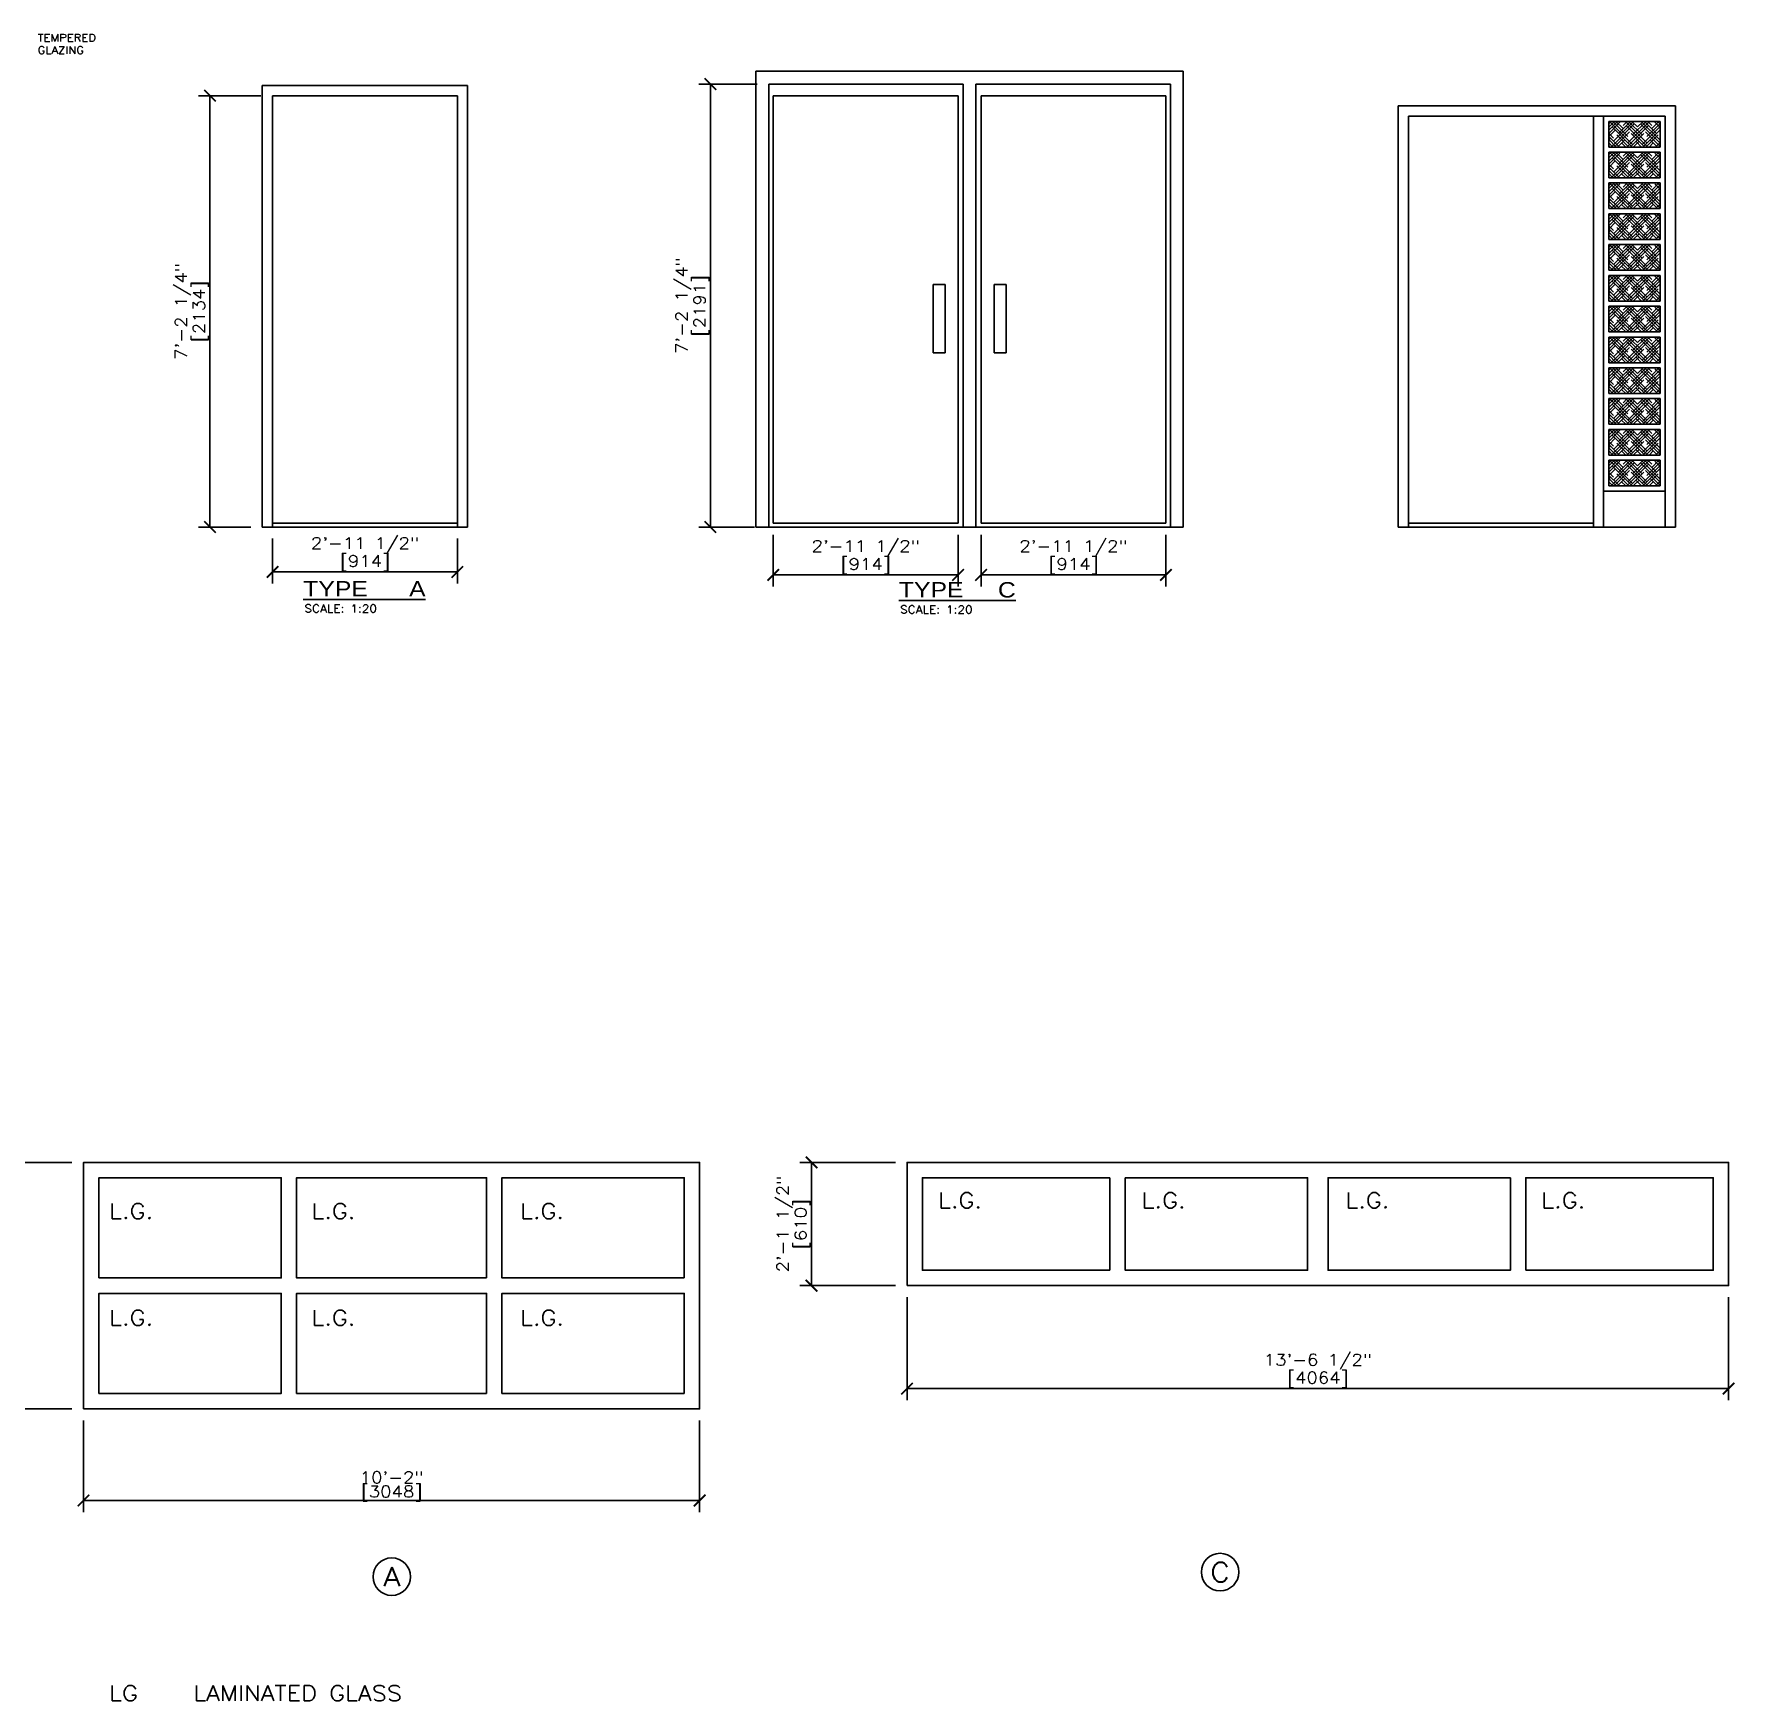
# Model space of a CAD drawing. Header units: millimetres. Extents: x -1251 to 34290, y -9433 to 3630.
# Drawn here: x 6420 to 14834, y -8705 to -459 of the extents above; entities that cross this region are included whole.
import ezdxf
from ezdxf.enums import TextEntityAlignment as Align

# ---------------------------------------------------------------- set-up
doc = ezdxf.new("R2010")
doc.units = ezdxf.units.MM
for name, color, linetype in [('Arch_Detail_Annot', 4, 'Continuous'), ('Arch_Detail_Door', 140, 'Continuous'), ('Arch_Detail_Text', 2, 'Continuous'), ('Arch_Detail_Window', 140, 'Continuous')]:
    doc.layers.add(name, color=color, linetype=linetype)
doc.styles.add('ROMANS-115', font='romans.shx', dxfattribs={"width": 1.15})
doc.styles.add('ROMANS-80', font='romans.shx', dxfattribs={"width": 0.8})
doc.styles.add('SANS-115', font='sanss___.ttf', dxfattribs={"width": 1.15})
doc.dimstyles.new('ROMANS-24', dxfattribs={"dimtxt": 2.25, "dimasz": 2.25, "dimexe": 2.25, "dimexo": 2.25, "dimgap": 0.03125, "dimtad": 1, "dimdec": 6, "dimlfac": -192, "dimzin": 1, "dimdsep": 46, "dimlunit": 4, "dimtxsty": 'ROMANS-115', "dimblk": 'ARCHTICK', "dimcen": 2.25, "dimclrd": 256, "dimclre": 256, "dimclrt": 256, "dimadec": 0, "dimazin": 0, "dimtfac": 1, "dimtdec": 6, "dimtofl": 0, "dimtmove": 2, "dimatfit": 0, "dimfxl": 1, "dimfrac": 2, "dimtolj": 1, "dimtzin": 0, "dimarcsym": 0})

# ---------------------------------------------------------------- blocks, each defined once
blk = doc.blocks.new('_ArchTick')
at = {"color": 0, "linetype": 'ByBlock', "const_width": 0.15}
blk.add_lwpolyline([(-0.5, -0.5), (0.5, 0.5)], dxfattribs=at)
blk = doc.blocks.new('*D7')
at = {"layer": 'Arch_Detail_Text', "lineweight": -2}
for p, q in [((10738.6, -6707.4), (10738.6, -7216.7)), ((14802.6, -6707.4), (14802.6, -7216.7)), ((10738.6, -7159.5), (14802.6, -7159.5))]:
    blk.add_line(p, q, dxfattribs=at)
at = {"layer": 'Defpoints', "color": 0}
for p in [(10738.6, -6650.2), (14802.6, -6650.2), (14802.6, -7159.5)]:
    blk.add_point(p, dxfattribs=at)
at = {"layer": 'Arch_Detail_Text', "lineweight": -2, "xscale": 57.15, "yscale": 57.15, "zscale": 57.15, "rotation": 180}
blk.add_blockref('_ArchTick', (10738.6, -7159.5), dxfattribs=at)
at = {"layer": 'Arch_Detail_Text', "lineweight": -2, "xscale": 57.15, "yscale": 57.15, "zscale": 57.15}
blk.add_blockref('_ArchTick', (14802.6, -7159.5), dxfattribs=at)
at = {"layer": 'Arch_Detail_Text', "char_height": 57.15, "attachment_point": 5, "style": 'ROMANS-115'}
for s, insert in [('\\A1;13\'-6 1/2"', (12770.6, -7026.5)), ('\\A1;[4064]', (12770.6, -7115.2))]:
    blk.add_mtext(s, dxfattribs=dict(at, insert=insert))
blk = doc.blocks.new('*D8')
at = {"layer": 'Arch_Detail_Text', "lineweight": -2}
for p, q in [((6664.7, -7317), (6664.7, -7769.9)), ((9712.7, -7317), (9712.7, -7769.9)), ((6664.7, -7712.8), (9712.7, -7712.8))]:
    blk.add_line(p, q, dxfattribs=at)
at = {"layer": 'Defpoints', "color": 0}
for p in [(6664.7, -7259.8), (9712.7, -7259.8), (9712.7, -7712.8)]:
    blk.add_point(p, dxfattribs=at)
at = {"layer": 'Arch_Detail_Text', "lineweight": -2, "xscale": 57.15, "yscale": 57.15, "zscale": 57.15, "rotation": 180}
blk.add_blockref('_ArchTick', (6664.7, -7712.8), dxfattribs=at)
at = {"layer": 'Arch_Detail_Text', "lineweight": -2, "xscale": 57.15, "yscale": 57.15, "zscale": 57.15}
blk.add_blockref('_ArchTick', (9712.7, -7712.8), dxfattribs=at)
at = {"layer": 'Arch_Detail_Text', "char_height": 57.15, "attachment_point": 5, "style": 'ROMANS-115'}
for s, insert in [('\\A1;10\'-2"', (8188.7, -7598.8)), ('\\A1;[3048]', (8188.7, -7678))]:
    blk.add_mtext(s, dxfattribs=dict(at, insert=insert))
blk = doc.blocks.new('*D9')
at = {"layer": 'Arch_Detail_Text', "lineweight": -2}
for p, q in [((6607.6, -6040.6), (6135.1, -6040.6)), ((6192.2, -6040.6), (6192.2, -7259.8)), ((6607.6, -7259.8), (6135.1, -7259.8))]:
    blk.add_line(p, q, dxfattribs=at)
at = {"layer": 'Defpoints', "color": 0}
for p in [(6664.7, -6040.6), (6192.2, -7259.8), (6664.7, -7259.8)]:
    blk.add_point(p, dxfattribs=at)
at = {"layer": 'Arch_Detail_Text', "lineweight": -2, "xscale": 57.15, "yscale": 57.15, "zscale": 57.15}
for p, rotation in [((6192.2, -6040.6), 90), ((6192.2, -7259.8), 270)]:
    blk.add_blockref('_ArchTick', p, dxfattribs=dict(at, rotation=rotation))
at = {"layer": 'Arch_Detail_Text', "char_height": 57.15, "attachment_point": 5, "rotation": 90, "style": 'ROMANS-115'}
for s, insert in [('\\A1;4\'-0 1/4"', (6059.2, -6650.2)), ('\\A1;[1219]', (6147.9, -6650.2))]:
    blk.add_mtext(s, dxfattribs=dict(at, insert=insert))
blk = doc.blocks.new('*D10')
at = {"layer": 'Arch_Detail_Text', "lineweight": -2}
for p, q in [((10681.4, -6040.6), (10209, -6040.6)), ((10266.1, -6040.6), (10266.1, -6650.2)), ((10681.4, -6650.2), (10209, -6650.2))]:
    blk.add_line(p, q, dxfattribs=at)
at = {"layer": 'Defpoints', "color": 0}
for p in [(10738.6, -6040.6), (10266.1, -6650.2), (10738.6, -6650.2)]:
    blk.add_point(p, dxfattribs=at)
at = {"layer": 'Arch_Detail_Text', "lineweight": -2, "xscale": 57.15, "yscale": 57.15, "zscale": 57.15}
for p, rotation in [((10266.1, -6040.6), 90), ((10266.1, -6650.2), 270)]:
    blk.add_blockref('_ArchTick', p, dxfattribs=dict(at, rotation=rotation))
at = {"layer": 'Arch_Detail_Text', "char_height": 57.15, "attachment_point": 5, "rotation": 90, "style": 'ROMANS-115'}
for s, insert in [('\\A1;2\'-1 1/2"', (10133.1, -6345.4)), ('\\A1;[610]', (10221.8, -6345.4))]:
    blk.add_mtext(s, dxfattribs=dict(at, insert=insert))
blk = doc.blocks.new('Window')
blk.add_circle((0.4356, 0.3589), 0.0609)
at = {"style": 'ROMANS-80', "width": 1.15}
blk.add_attdef('WINDOW', text='', height=0.0625, dxfattribs=at).set_placement((0.4356, 0.3589), align=Align.MIDDLE)
blk = doc.blocks.new('*D21')
at = {"layer": 'Arch_Detail_Text', "lineweight": -2}
for p, q in [((7542.7, -763.9), (7232.8, -763.9)), ((7290, -763.9), (7290, -2897.5)), ((7491.9, -2897.5), (7232.8, -2897.5))]:
    blk.add_line(p, q, dxfattribs=at)
at = {"layer": 'Defpoints', "color": 0}
for p in [(7599.8, -763.9), (7290, -2897.5), (7549, -2897.5)]:
    blk.add_point(p, dxfattribs=at)
at = {"layer": 'Arch_Detail_Text', "lineweight": -2, "xscale": 57.15, "yscale": 57.15, "zscale": 57.15}
for p, rotation in [((7290, -763.9), 90), ((7290, -2897.5), 270)]:
    blk.add_blockref('_ArchTick', p, dxfattribs=dict(at, rotation=rotation))
at = {"layer": 'Arch_Detail_Text', "char_height": 57.15, "attachment_point": 5, "rotation": 90, "style": 'ROMANS-115'}
for s, insert in [('\\A1;7\'-2 1/4"', (7157, -1830.7)), ('\\A1;[2134]', (7245.6, -1830.7))]:
    blk.add_mtext(s, dxfattribs=dict(at, insert=insert))
blk = doc.blocks.new('*D22')
at = {"layer": 'Arch_Detail_Text', "lineweight": -2}
for p, q in [((7599.8, -2954.7), (7599.8, -3177)), ((8514.2, -2954.7), (8514.2, -3177)), ((7599.8, -3119.8), (8514.2, -3119.8))]:
    blk.add_line(p, q, dxfattribs=at)
at = {"layer": 'Defpoints', "color": 0}
for p in [(7599.8, -2897.5), (8514.2, -2897.5), (8514.2, -3119.8)]:
    blk.add_point(p, dxfattribs=at)
at = {"layer": 'Arch_Detail_Text', "lineweight": -2, "xscale": 57.15, "yscale": 57.15, "zscale": 57.15, "rotation": 180}
blk.add_blockref('_ArchTick', (7599.8, -3119.8), dxfattribs=at)
at = {"layer": 'Arch_Detail_Text', "lineweight": -2, "xscale": 57.15, "yscale": 57.15, "zscale": 57.15}
blk.add_blockref('_ArchTick', (8514.2, -3119.8), dxfattribs=at)
at = {"layer": 'Arch_Detail_Text', "char_height": 57.15, "attachment_point": 5, "style": 'ROMANS-115'}
for s, insert in [('\\A1;2\'-11 1/2"', (8057, -2986.8)), ('\\A1;[914]', (8057, -3075.5))]:
    blk.add_mtext(s, dxfattribs=dict(at, insert=insert))
blk = doc.blocks.new('*D25')
at = {"layer": 'Arch_Detail_Text', "lineweight": -2}
for p, q in [((9997, -706.8), (9708.6, -706.8)), ((9765.8, -706.8), (9765.8, -2897.5)), ((9984.3, -2897.5), (9708.6, -2897.5))]:
    blk.add_line(p, q, dxfattribs=at)
at = {"layer": 'Defpoints', "color": 0}
for p in [(10054.1, -706.8), (9765.8, -2897.5), (10041.4, -2897.5)]:
    blk.add_point(p, dxfattribs=at)
at = {"layer": 'Arch_Detail_Text', "lineweight": -2, "xscale": 57.15, "yscale": 57.15, "zscale": 57.15}
for p, rotation in [((9765.8, -706.8), 90), ((9765.8, -2897.5), 270)]:
    blk.add_blockref('_ArchTick', p, dxfattribs=dict(at, rotation=rotation))
at = {"layer": 'Arch_Detail_Text', "char_height": 57.15, "attachment_point": 5, "rotation": 90, "style": 'ROMANS-115'}
for s, insert in [('\\A1;7\'-2 1/4"', (9632.8, -1802.2)), ('\\A1;[2191]', (9721.4, -1802.2))]:
    blk.add_mtext(s, dxfattribs=dict(at, insert=insert))
blk = doc.blocks.new('*D26')
at = {"layer": 'Arch_Detail_Text', "lineweight": -2}
for p, q in [((10076.7, -2935.6), (10076.7, -3191.8)), ((10991.1, -2935.6), (10991.1, -3191.8)), ((10076.7, -3134.6), (10991.1, -3134.6))]:
    blk.add_line(p, q, dxfattribs=at)
at = {"layer": 'Defpoints', "color": 0}
for p in [(10076.7, -2878.5), (10991.1, -2878.5), (10991.1, -3134.6)]:
    blk.add_point(p, dxfattribs=at)
at = {"layer": 'Arch_Detail_Text', "lineweight": -2, "xscale": 57.15, "yscale": 57.15, "zscale": 57.15, "rotation": 180}
blk.add_blockref('_ArchTick', (10076.7, -3134.6), dxfattribs=at)
at = {"layer": 'Arch_Detail_Text', "lineweight": -2, "xscale": 57.15, "yscale": 57.15, "zscale": 57.15}
blk.add_blockref('_ArchTick', (10991.1, -3134.6), dxfattribs=at)
at = {"layer": 'Arch_Detail_Text', "char_height": 57.15, "attachment_point": 5, "style": 'ROMANS-115'}
for s, insert in [('\\A1;2\'-11 1/2"', (10533.9, -3001.6)), ('\\A1;[914]', (10533.9, -3090.3))]:
    blk.add_mtext(s, dxfattribs=dict(at, insert=insert))
blk = doc.blocks.new('*D27')
at = {"layer": 'Arch_Detail_Text', "lineweight": -2}
for p, q in [((11104.7, -2935.6), (11104.7, -3191.8)), ((12019.1, -2935.6), (12019.1, -3191.8)), ((11104.7, -3134.6), (12019.1, -3134.6))]:
    blk.add_line(p, q, dxfattribs=at)
at = {"layer": 'Defpoints', "color": 0}
for p in [(11104.7, -2878.5), (12019.1, -2878.5), (12019.1, -3134.6)]:
    blk.add_point(p, dxfattribs=at)
at = {"layer": 'Arch_Detail_Text', "lineweight": -2, "xscale": 57.15, "yscale": 57.15, "zscale": 57.15, "rotation": 180}
blk.add_blockref('_ArchTick', (11104.7, -3134.6), dxfattribs=at)
at = {"layer": 'Arch_Detail_Text', "lineweight": -2, "xscale": 57.15, "yscale": 57.15, "zscale": 57.15}
blk.add_blockref('_ArchTick', (12019.1, -3134.6), dxfattribs=at)
at = {"layer": 'Arch_Detail_Text', "char_height": 57.15, "attachment_point": 5, "style": 'ROMANS-115'}
for s, insert in [('\\A1;2\'-11 1/2"', (11561.9, -3001.6)), ('\\A1;[914]', (11561.9, -3090.3))]:
    blk.add_mtext(s, dxfattribs=dict(at, insert=insert))

msp = doc.modelspace()

# ---------------------------------------------------------------- hatches: boundary and pattern name
at = {"layer": 'Arch_Detail_Door'}
h = msp.add_hatch(dxfattribs=at)
h.set_pattern_fill('HOUND', color=256, scale=177.8, angle=45, style=0)
h.set_pattern_definition([(45, (8505.383, -101.6), (23.573172, 39.28862), [177.8, -88.9]), (135, (8505.383, -101.6), (23.573172, -39.28862), [177.8, -88.9])])
h.paths.add_polyline_path([(14463.812, -890.928), (14209.812, -890.928), (14209.812, -1017.928), (14463.812, -1017.928)])
h = msp.add_hatch(dxfattribs=at)
h.set_pattern_fill('HOUND', color=256, scale=177.8, angle=45, style=0)
h.set_pattern_definition([(45, (8505.383, -254), (23.573172, 39.28862), [177.8, -88.9]), (135, (8505.383, -254), (23.573172, -39.28862), [177.8, -88.9])])
h.paths.add_polyline_path([(14463.812, -1043.328), (14209.812, -1043.328), (14209.812, -1170.328), (14463.812, -1170.328)])
h = msp.add_hatch(dxfattribs=at)
h.set_pattern_fill('HOUND', color=256, scale=177.8, angle=45, style=0)
h.set_pattern_definition([(45, (8505.383, -406.4), (23.573172, 39.28862), [177.8, -88.9]), (135, (8505.383, -406.4), (23.573172, -39.28862), [177.8, -88.9])])
h.paths.add_polyline_path([(14463.812, -1195.728), (14209.812, -1195.728), (14209.812, -1322.728), (14463.812, -1322.728)])
h = msp.add_hatch(dxfattribs=at)
h.set_pattern_fill('HOUND', color=256, scale=177.8, angle=45, style=0)
h.set_pattern_definition([(45, (8505.383, -558.8), (23.573172, 39.28862), [177.8, -88.9]), (135, (8505.383, -558.8), (23.573172, -39.28862), [177.8, -88.9])])
h.paths.add_polyline_path([(14463.812, -1348.128), (14209.812, -1348.128), (14209.812, -1475.128), (14463.812, -1475.128)])
h = msp.add_hatch(dxfattribs=at)
h.set_pattern_fill('HOUND', color=256, scale=177.8, angle=45, style=0)
h.set_pattern_definition([(45, (8505.383, -711.2), (23.573172, 39.28862), [177.8, -88.9]), (135, (8505.383, -711.2), (23.573172, -39.28862), [177.8, -88.9])])
h.paths.add_polyline_path([(14463.812, -1500.528), (14209.812, -1500.528), (14209.812, -1627.528), (14463.812, -1627.528)])
h = msp.add_hatch(dxfattribs=at)
h.set_pattern_fill('HOUND', color=256, scale=177.8, angle=45, style=0)
h.set_pattern_definition([(45, (8505.383, -863.6), (23.573172, 39.28862), [177.8, -88.9]), (135, (8505.383, -863.6), (23.573172, -39.28862), [177.8, -88.9])])
h.paths.add_polyline_path([(14463.812, -1652.928), (14209.812, -1652.928), (14209.812, -1779.928), (14463.812, -1779.928)])
h = msp.add_hatch(dxfattribs=at)
h.set_pattern_fill('HOUND', color=256, scale=177.8, angle=45, style=0)
h.set_pattern_definition([(45, (8505.383, -1016), (23.573172, 39.28862), [177.8, -88.9]), (135, (8505.383, -1016), (23.573172, -39.28862), [177.8, -88.9])])
h.paths.add_polyline_path([(14463.812, -1805.328), (14209.812, -1805.328), (14209.812, -1932.328), (14463.812, -1932.328)])
h = msp.add_hatch(dxfattribs=at)
h.set_pattern_fill('HOUND', color=256, scale=177.8, angle=45, style=0)
h.set_pattern_definition([(45, (8505.383, -1168.4), (23.573172, 39.28862), [177.8, -88.9]), (135, (8505.383, -1168.4), (23.573172, -39.28862), [177.8, -88.9])])
h.paths.add_polyline_path([(14463.812, -1957.728), (14209.812, -1957.728), (14209.812, -2084.728), (14463.812, -2084.728)])
h = msp.add_hatch(dxfattribs=at)
h.set_pattern_fill('HOUND', color=256, scale=177.8, angle=45, style=0)
h.set_pattern_definition([(45, (8505.383, -1320.8), (23.573172, 39.28862), [177.8, -88.9]), (135, (8505.383, -1320.8), (23.573172, -39.28862), [177.8, -88.9])])
h.paths.add_polyline_path([(14463.812, -2110.128), (14209.812, -2110.128), (14209.812, -2237.128), (14463.812, -2237.128)])
h = msp.add_hatch(dxfattribs=at)
h.set_pattern_fill('HOUND', color=256, scale=177.8, angle=45, style=0)
h.set_pattern_definition([(45, (8505.383, -1473.2), (23.573172, 39.28862), [177.8, -88.9]), (135, (8505.383, -1473.2), (23.573172, -39.28862), [177.8, -88.9])])
h.paths.add_polyline_path([(14463.812, -2262.528), (14209.812, -2262.528), (14209.812, -2389.528), (14463.812, -2389.528)])
h = msp.add_hatch(dxfattribs=at)
h.set_pattern_fill('HOUND', color=256, scale=177.8, angle=45, style=0)
h.set_pattern_definition([(45, (8505.383, -1625.6), (23.573172, 39.28862), [177.8, -88.9]), (135, (8505.383, -1625.6), (23.573172, -39.28862), [177.8, -88.9])])
h.paths.add_polyline_path([(14463.812, -2414.928), (14209.812, -2414.928), (14209.812, -2541.928), (14463.812, -2541.928)])
h = msp.add_hatch(dxfattribs=at)
h.set_pattern_fill('HOUND', color=256, scale=177.8, angle=45, style=0)
h.set_pattern_definition([(45, (8505.383, -1778), (23.573172, 39.28862), [177.8, -88.9]), (135, (8505.383, -1778), (23.573172, -39.28862), [177.8, -88.9])])
h.paths.add_polyline_path([(14463.812, -2567.328), (14209.812, -2567.328), (14209.812, -2694.328), (14463.812, -2694.328)])

# ---------------------------------------------------------------- linework, layer by layer
for p, q in [((9990.626, -643.278), (9990.626, -2897.528)), ((9990.626, -643.278), (12105.176, -643.278)), ((12105.176, -643.278), (12105.176, -2897.528)), ((8565.007, -713.128), (7549.007, -713.128)), ((7549.007, -713.128), (7549.007, -2897.528)), ((8565.007, -2897.528), (8565.007, -713.128)), ((10054.126, -706.778), (10054.126, -2897.528)), ((10054.126, -706.778), (11016.151, -706.778)), ((11016.151, -706.778), (11016.151, -2897.528)), ((11079.651, -706.778), (11079.651, -2897.528)), ((11079.651, -706.778), (12041.676, -706.778)), ((12041.676, -706.778), (12041.676, -2897.528)), ((8514.207, -763.928), (7599.807, -763.928)), ((7599.807, -763.928), (7599.807, -2878.478)), ((8514.207, -2878.478), (8514.207, -763.928)), ((10076.667, -763.928), (10076.667, -2878.478)), ((10076.667, -763.928), (10991.067, -763.928)), ((10991.067, -2878.478), (10991.067, -763.928)), ((11104.736, -2878.478), (11104.736, -763.928)), ((12019.136, -763.928), (11104.736, -763.928)), ((12019.136, -763.928), (12019.136, -2878.478)), ((14540.012, -814.728), (13168.412, -814.728)), ((13168.412, -814.728), (13168.412, -2897.528)), ((14540.012, -2897.528), (14540.012, -814.728)), ((13219.212, -865.528), (13219.212, -2878.478)), ((14133.612, -865.528), (13219.212, -865.528)), ((14489.212, -865.528), (14133.612, -865.528)), ((14133.612, -2878.478), (14133.612, -865.528)), ((14184.412, -2897.528), (14184.412, -865.528)), ((14463.812, -890.928), (14209.812, -890.928)), ((14209.812, -1017.928), (14209.812, -890.928)), ((14463.812, -1017.928), (14463.812, -890.928)), ((14489.212, -2897.528), (14489.212, -865.528)), ((14463.812, -1017.928), (14209.812, -1017.928)), ((14463.812, -1043.328), (14209.812, -1043.328)), ((14209.812, -1170.328), (14209.812, -1043.328)), ((14463.812, -1170.328), (14463.812, -1043.328)), ((14463.812, -1170.328), (14209.812, -1170.328)), ((14463.812, -1195.728), (14209.812, -1195.728)), ((14209.812, -1322.728), (14209.812, -1195.728)), ((14463.812, -1322.728), (14463.812, -1195.728)), ((14463.812, -1322.728), (14209.812, -1322.728)), ((14463.812, -1348.128), (14209.812, -1348.128)), ((14209.812, -1475.128), (14209.812, -1348.128)), ((14463.812, -1475.128), (14463.812, -1348.128)), ((14463.812, -1475.128), (14209.812, -1475.128)), ((14463.812, -1500.528), (14209.812, -1500.528)), ((14209.812, -1627.528), (14209.812, -1500.528)), ((14463.812, -1627.528), (14463.812, -1500.528)), ((14463.812, -1627.528), (14209.812, -1627.528)), ((14463.812, -1652.928), (14209.812, -1652.928)), ((14209.812, -1779.928), (14209.812, -1652.928)), ((14463.812, -1779.928), (14463.812, -1652.928)), ((10867.622, -2035.823), (10867.622, -1698.122)), ((10867.622, -1698.122), (10926.407, -1698.122)), ((10926.407, -1698.122), (10926.407, -2035.823)), ((11169.395, -1698.122), (11169.395, -2035.823)), ((11228.181, -1698.122), (11169.395, -1698.122)), ((11228.181, -2035.823), (11228.181, -1698.122)), ((14463.812, -1779.928), (14209.812, -1779.928)), ((14463.812, -1805.328), (14209.812, -1805.328)), ((14209.812, -1932.328), (14209.812, -1805.328)), ((14463.812, -1932.328), (14463.812, -1805.328)), ((14463.812, -1932.328), (14209.812, -1932.328)), ((14463.812, -1957.728), (14209.812, -1957.728)), ((14209.812, -2084.728), (14209.812, -1957.728)), ((14463.812, -2084.728), (14463.812, -1957.728)), ((10926.407, -2035.823), (10867.622, -2035.823)), ((11169.395, -2035.823), (11228.181, -2035.823)), ((14463.812, -2084.728), (14209.812, -2084.728)), ((14463.812, -2110.128), (14209.812, -2110.128)), ((14209.812, -2237.128), (14209.812, -2110.128)), ((14463.812, -2237.128), (14463.812, -2110.128)), ((14463.812, -2237.128), (14209.812, -2237.128)), ((14463.812, -2262.528), (14209.812, -2262.528)), ((14209.812, -2389.528), (14209.812, -2262.528)), ((14463.812, -2389.528), (14463.812, -2262.528)), ((14463.812, -2389.528), (14209.812, -2389.528)), ((14463.812, -2414.928), (14209.812, -2414.928)), ((14209.812, -2541.928), (14209.812, -2414.928)), ((14463.812, -2541.928), (14463.812, -2414.928)), ((14463.812, -2541.928), (14209.812, -2541.928)), ((14463.812, -2567.328), (14209.812, -2567.328)), ((14209.812, -2694.328), (14209.812, -2567.328)), ((14463.812, -2694.328), (14463.812, -2567.328)), ((14489.212, -2719.728), (14184.412, -2719.728)), ((14463.812, -2694.328), (14209.812, -2694.328)), ((7549.007, -2897.528), (8565.007, -2897.528)), ((7599.807, -2878.478), (8514.207, -2878.478)), ((7599.807, -2878.478), (7599.807, -2897.528)), ((8514.207, -2897.528), (8514.207, -2878.478)), ((9990.626, -2897.528), (12105.176, -2897.528)), ((10076.667, -2878.478), (10991.067, -2878.478)), ((12019.136, -2878.478), (11104.736, -2878.478)), ((13168.412, -2897.528), (14489.212, -2897.528)), ((13219.212, -2878.478), (14133.612, -2878.478)), ((13219.212, -2878.478), (13219.212, -2897.528)), ((14133.612, -2897.528), (14133.612, -2878.478)), ((14540.012, -2897.528), (14209.812, -2897.528))]:
    msp.add_line(p, q, dxfattribs=at)
at = {"layer": 'Arch_Detail_Window'}
msp.add_line((11741.866, -6116.822), (11741.866, -6574.022), dxfattribs=at)
for points in [[(6664.709, -7259.822), (6664.709, -6040.622), (9712.709, -6040.622), (9712.709, -7259.822)], [(10738.566, -6650.222), (10738.566, -6040.622), (14802.566, -6040.622), (14802.566, -6650.222)], [(6740.909, -6612.122), (6740.909, -6116.822), (7642.609, -6116.822), (7642.609, -6612.122)], [(8658.609, -6612.122), (8658.609, -6116.822), (7718.809, -6116.822), (7718.809, -6612.122)], [(9636.509, -6612.122), (9636.509, -6116.822), (8734.809, -6116.822), (8734.809, -6612.122)], [(11818.066, -6116.822), (12719.766, -6116.822), (12719.766, -6574.022), (11818.066, -6574.022)], [(13723.066, -6116.822), (12821.366, -6116.822), (12821.366, -6574.022), (13723.066, -6574.022)], [(13799.266, -6574.022), (14726.366, -6574.022), (14726.366, -6116.822), (13799.266, -6116.822)], [(6740.909, -7183.622), (6740.909, -6688.322), (7642.609, -6688.322), (7642.609, -7183.622)], [(8658.609, -7183.622), (8658.609, -6688.322), (7718.809, -6688.322), (7718.809, -7183.622)], [(9636.509, -7183.622), (9636.509, -6688.322), (8734.809, -6688.322), (8734.809, -7183.622)]]:
    msp.add_lwpolyline(points, close=True, dxfattribs=at)
msp.add_lwpolyline([(11741.866, -6574.022), (10814.766, -6574.022), (10814.766, -6116.822), (11741.866, -6116.822)], dxfattribs=at)

# ---------------------------------------------------------------- block references
at = {"layer": 'Arch_Detail_Annot', "xscale": 1523.99999488547, "yscale": 1523.99999488547, "zscale": 1523.99999488547}
for p, values in [((11623.336, -8613.911), {'WINDOW': 'C'}), ((7525.746, -8636.717), {'WINDOW': 'A'})]:
    msp.add_blockref('Window', p, dxfattribs=at).add_auto_attribs(values)

# ---------------------------------------------------------------- texts
at = {"layer": 'Arch_Detail_Annot', "width": 1.15}
for s, height, style, p in [('%%UTYPE      A', 76.2, 'SANS-115', (7751.63, -3241.167)), ('%%UTYPE     C', 76.2, 'SANS-115', (10698.269, -3246.174)), ('SCALE: 1:20', 38.1, 'ROMANS-115', (7757.932, -3319.608)), ('SCALE: 1:20', 38.1, 'ROMANS-115', (10704.572, -3324.615)), ('L.G.', 76.2, 'ROMANS-115', (10891.69, -6266.369)), ('L.G.', 76.2, 'ROMANS-115', (11898.945, -6266.369)), ('L.G.', 76.2, 'ROMANS-115', (12907.083, -6266.369)), ('L.G.', 76.2, 'ROMANS-115', (13875.883, -6266.369)), ('L.G.', 76.2, 'ROMANS-115', (6791.58, -6319.403)), ('L.G.', 76.2, 'ROMANS-115', (7792.069, -6319.403)), ('L.G.', 76.2, 'ROMANS-115', (8823.824, -6319.403)), ('L.G.', 76.2, 'ROMANS-115', (6791.58, -6846.843)), ('L.G.', 76.2, 'ROMANS-115', (7792.069, -6846.843)), ('L.G.', 76.2, 'ROMANS-115', (8823.824, -6846.843)), ('LG    LAMINATED GLASS', 76.2, 'ROMANS-115', (6791.58, -8704.621))]:
    msp.add_text(s, height=height, dxfattribs=dict(at, style=style)).set_placement(p)
at = {"layer": 'Arch_Detail_Text', "insert": (6438.082, -458.927), "char_height": 36.576, "attachment_point": 1, "style": 'ROMANS-115'}
msp.add_mtext('\\A1;TEMPERED\\PGLAZING', dxfattribs=at)

# ---------------------------------------------------------------- dimensions: what is measured, and where the dimension line sits
at = {"layer": 'Arch_Detail_Text'}
for base, p1, p2, picture, middle in [((7289.985, -2897.528), (7599.807, -763.928), (7549.007, -2897.528), '*D21', (7201.311, -1830.728)), ((9765.78, -2897.528), (10054.126, -706.778), (10041.426, -2897.528), '*D25', (9677.107, -1802.153)), ((6192.243, -7259.822), (6664.709, -6040.622), (6664.709, -7259.822), '*D9', (6103.57, -6650.222)), ((10266.101, -6650.222), (10738.566, -6040.622), (10738.566, -6650.222), '*D10', (10177.428, -6345.422))]:
    dim = msp.add_linear_dim(base=base, p1=p1, p2=p2, angle=90, dimstyle='ROMANS-24', override={"dimscale": 25.4, "dimdec": 2, "dimlfac": 0.04, "dimrnd": 2.54, "dimzin": 2, "dimpost": '\\X'}, dxfattribs=at)
    dim.commit()
    dim.dimension.update_dxf_attribs({"geometry": picture, "text_midpoint": middle})
for base, p1, p2, picture, middle in [((8514.207, -3119.841), (7599.807, -2897.528), (8514.207, -2897.528), '*D22', (8057.007, -3031.168)), ((10991.067, -3134.607), (10076.667, -2878.478), (10991.067, -2878.478), '*D26', (10533.867, -3045.934)), ((12019.136, -3134.607), (11104.736, -2878.478), (12019.136, -2878.478), '*D27', (11561.936, -3045.934)), ((14802.566, -7159.541), (10738.566, -6650.222), (14802.566, -6650.222), '*D7', (12770.566, -7070.868)), ((9712.709, -7712.795), (6664.709, -7259.822), (9712.709, -7259.822), '*D8', (8188.709, -7633.647))]:
    dim = msp.add_linear_dim(base=base, p1=p1, p2=p2, dimstyle='ROMANS-24', override={"dimscale": 25.4, "dimdec": 2, "dimlfac": 0.04, "dimrnd": 2.54, "dimzin": 2, "dimpost": '\\X'}, dxfattribs=at)
    dim.commit()
    dim.dimension.update_dxf_attribs({"geometry": picture, "text_midpoint": middle})

doc.saveas('drawing.dxf')
